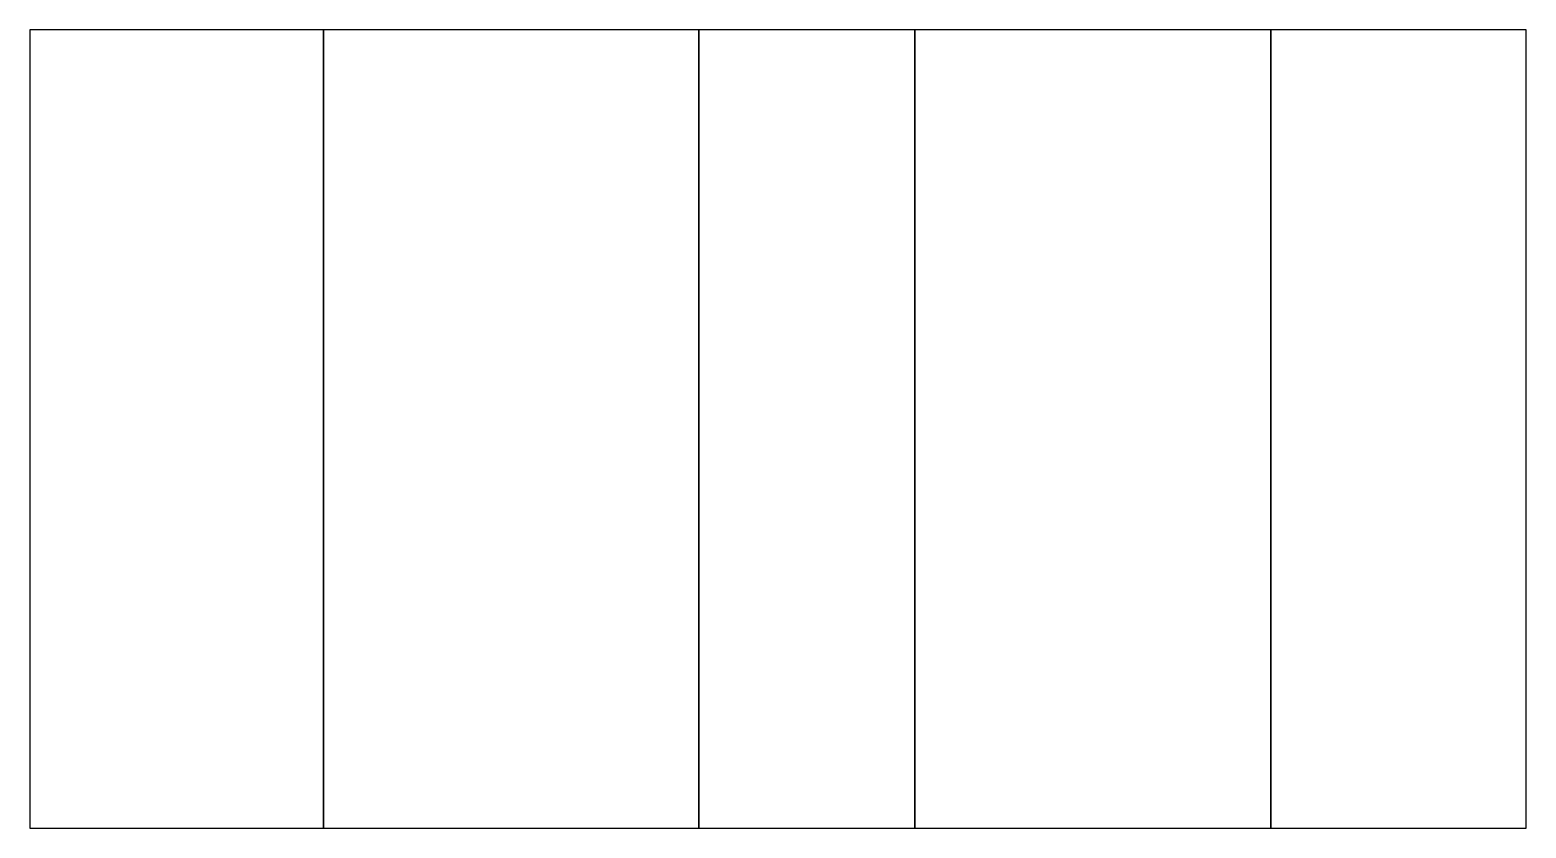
# Model space of a CAD drawing. Header units: metres. Extents: x 0.125 to 0.875, y 0.3 to 0.7.
import ezdxf

# ---------------------------------------------------------------- set-up
doc = ezdxf.new("R2010")
doc.units = ezdxf.units.M
doc.layers.get('0').update_dxf_attribs({"linetype": 'CONTINUOUS'})

msp = doc.modelspace()

# ---------------------------------------------------------------- linework, layer by layer
for points in [[(0.125, 0.3), (0.27219, 0.3), (0.27219, 0.7), (0.125, 0.7)], [(0.46024, 0.3), (0.46024, 0.7), (0.27219, 0.7), (0.27219, 0.3)], [(0.46024, 0.7), (0.46024, 0.3), (0.56851, 0.3), (0.56851, 0.7)], [(0.74707, 0.3), (0.74707, 0.7), (0.56851, 0.7), (0.56851, 0.3)], [(0.74707, 0.7), (0.74707, 0.3), (0.875, 0.3), (0.875, 0.7)]]:
    msp.add_lwpolyline(points, close=True)

doc.saveas('drawing.dxf')
